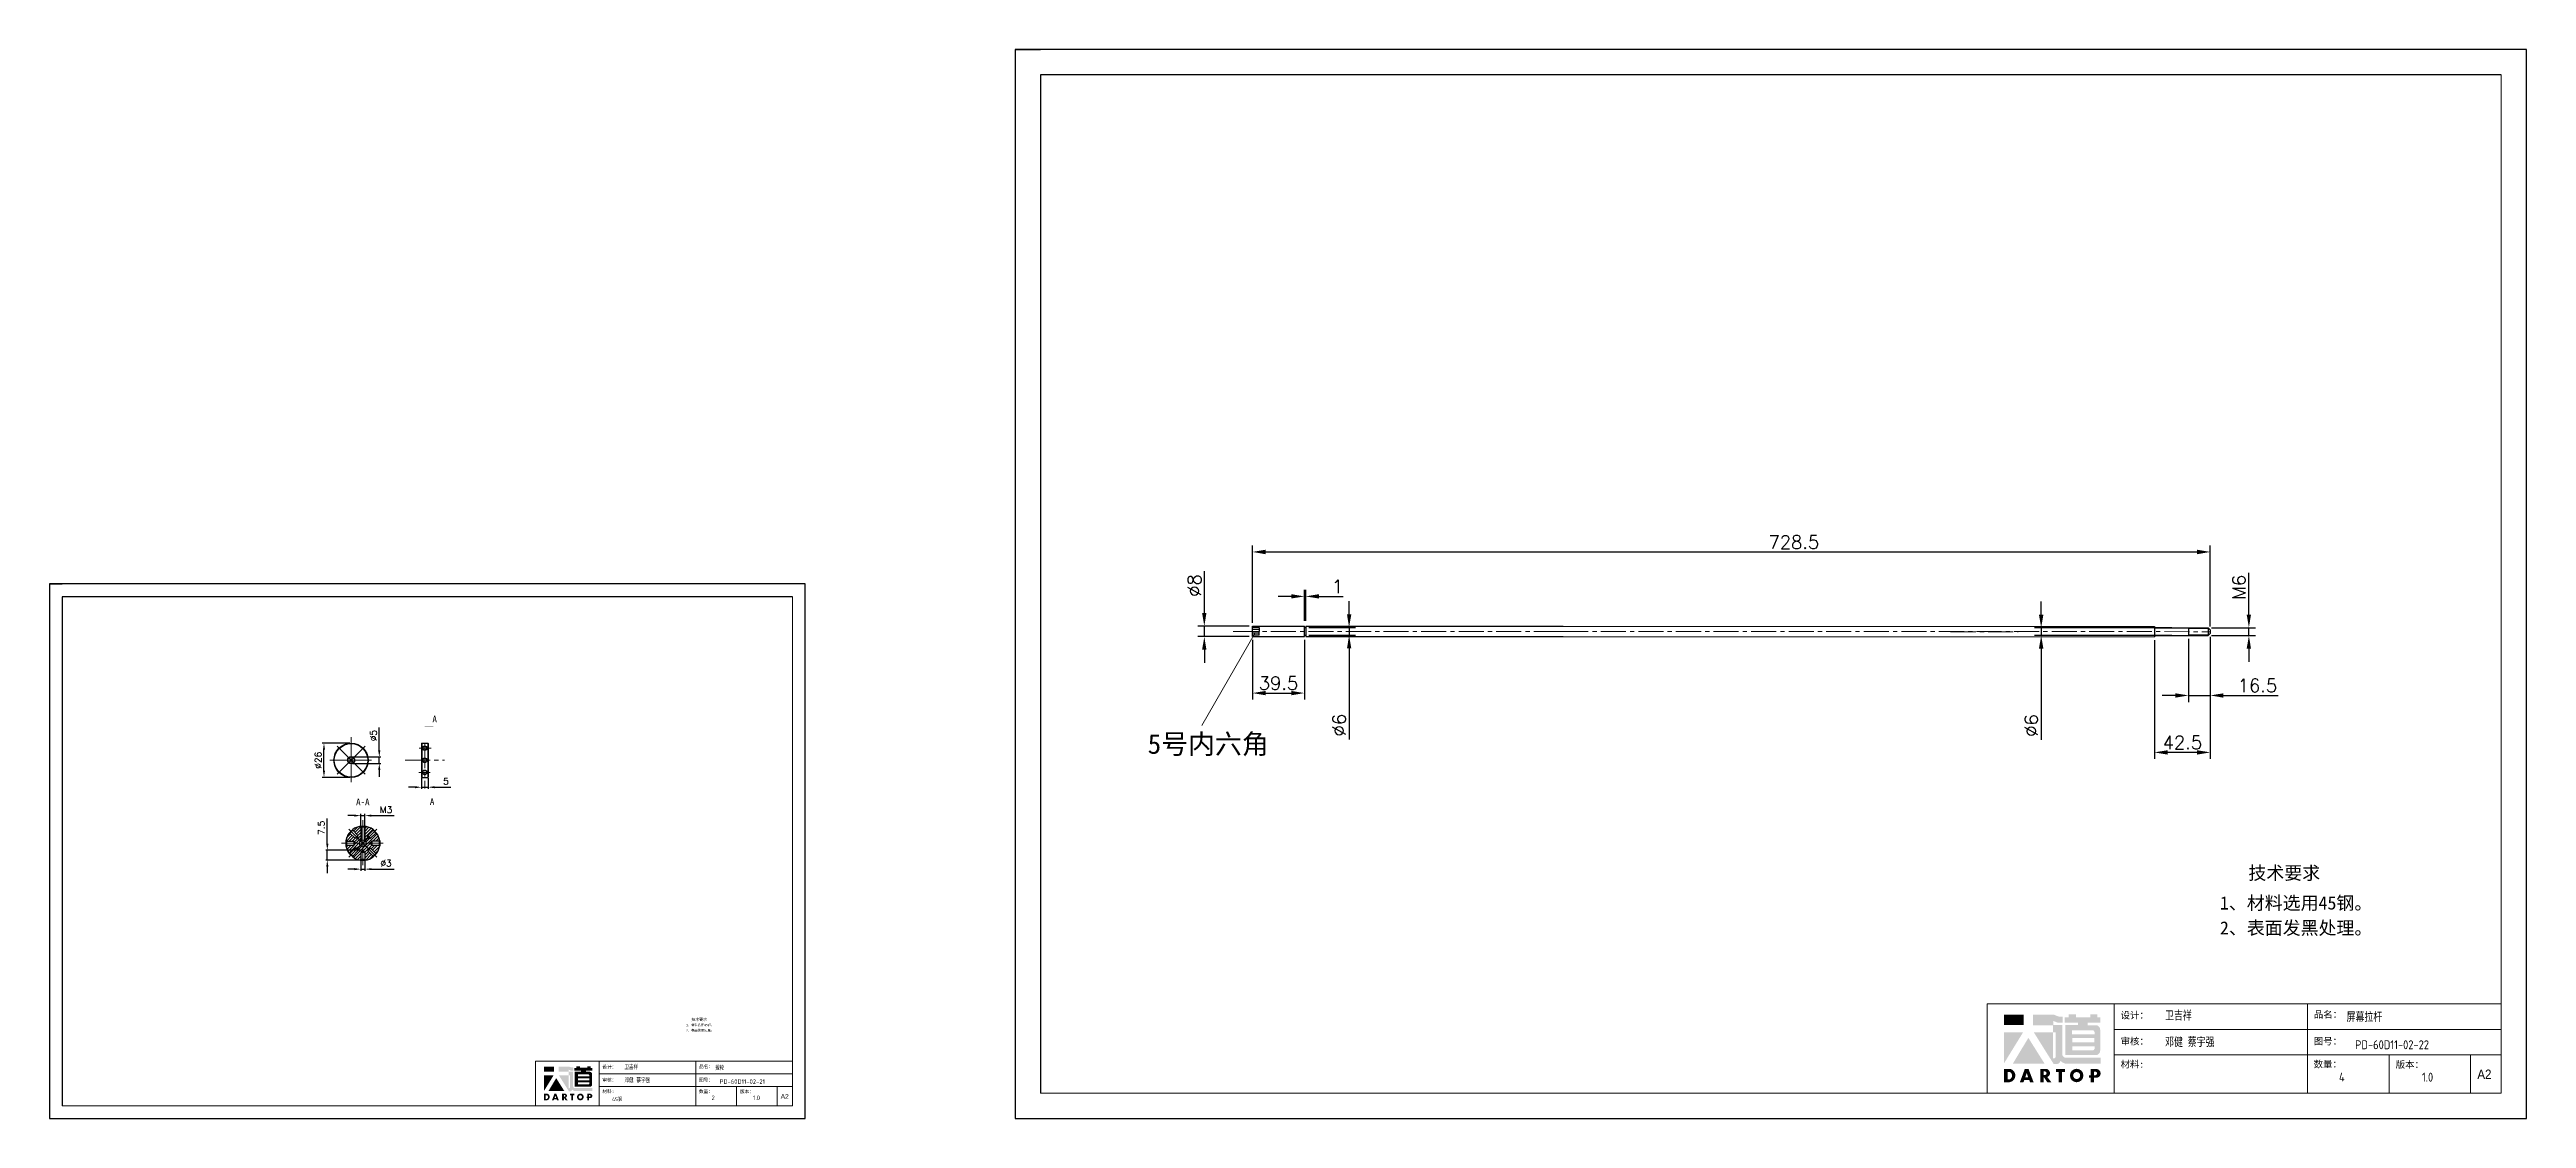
# Model space of a CAD drawing. Header units: millimetres. Extents: x -30327 to 34858, y 4015 to 75103.
# Drawn here: x 21978 to 23862, y 52753 to 53566 of the extents above; entities that cross this region are included whole.
import ezdxf

# ---------------------------------------------------------------- set-up
doc = ezdxf.new("R2010")
doc.units = ezdxf.units.MM
doc.linetypes.add('ACAD_ISO02W100', pattern=[15, 12, -3])
doc.linetypes.add('CENTER2', pattern=[28.575, 19.05, -3.175, 3.175, -3.175])
for name, color, linetype, lineweight in [('A-TITLEBLOCK', 7, 'Continuous', 18), ('cen', 1, 'CENTER2', 9), ('dim', 2, 'Continuous', 9)]:
    doc.layers.add(name, color=color, linetype=linetype, lineweight=lineweight)
for name, color, linetype in [('green', 3, 'ACAD_ISO02W100'), ('print', 30, 'Continuous'), ('red', 1, 'CENTER2'), ('yellow', 2, 'Continuous')]:
    doc.layers.add(name, color=color, linetype=linetype)
doc.styles.add('GB', font='GBENOR.SHX', dxfattribs={"bigfont": 'gbcbig.shx'})
doc.styles.add('HZ', font='')
doc.styles.add('SLDTEXTSTYLE0', font='simfang.ttf', dxfattribs={"bigfont": 'bigfont'})
doc.styles.add('SLDTEXTSTYLE1', font='Gothic.ttf', dxfattribs={"width": 0.913})
doc.styles.get("Standard").update_dxf_attribs({"font": 'txt', "bigfont": 'gbcbig.shx'})
doc.styles.get('HZ').set_extended_font_data('SimSun')
doc.dimstyles.new('1-4', dxfattribs={"dimscale": 4, "dimtxt": 2.5, "dimasz": 2.5, "dimexe": 1.25, "dimexo": 0.625, "dimtad": 1, "dimdsep": 46, "dimtxsty": 'Standard', "dimcen": 2.5, "dimadec": 0, "dimazin": 0, "dimtfac": 1, "dimtmove": 0, "dimatfit": 3, "dimfxl": 0, "dimarcsym": 0})
doc.dimstyles.new('small', dxfattribs={"dimtxt": 5, "dimasz": 5, "dimexe": 1.25, "dimexo": 1, "dimgap": 2, "dimtad": 1, "dimtxsty": 'Standard', "dimcen": 2.5, "dimadec": 0, "dimazin": 0, "dimtfac": 1, "dimtmove": 0, "dimatfit": 3, "dimfxl": 0, "dimarcsym": 0})

# ---------------------------------------------------------------- blocks, each defined once
blk = doc.blocks.new('*D108')
at = {"layer": 'Defpoints', "color": 0}
for p in [(23621.2, 53183.5), (22892.7, 53127.1), (23621.2, 53124.4)]:
    blk.add_point(p, dxfattribs=at)
at = {"layer": 'dim', "color": 0, "lineweight": -2}
for p, q in [((22892.7, 53129.6), (22892.7, 53188.5)), ((23621.2, 53126.9), (23621.2, 53188.5)), ((22902.7, 53183.5), (23611.2, 53183.5))]:
    blk.add_line(p, q, dxfattribs=at)
at = {"layer": 'dim', "color": 0}
for points in [[(22902.7, 53185.2), (22902.7, 53181.8), (22892.7, 53183.5)], [(23611.2, 53185.2), (23611.2, 53181.8), (23621.2, 53183.5)]]:
    blk.add_solid(points, dxfattribs=at)
at = {"layer": 'dim', "color": 0, "insert": (23304.5, 53191), "char_height": 10, "attachment_point": 5}
blk.add_mtext('728.5', dxfattribs=at)
blk = doc.blocks.new('*D109')
at = {"layer": 'Defpoints', "color": 0}
for p in [(22892.7, 53119.1), (22932.2, 53119.1), (22932.2, 53076.2)]:
    blk.add_point(p, dxfattribs=at)
at = {"layer": 'dim', "color": 0, "lineweight": -2}
for p, q in [((22892.7, 53116.6), (22892.7, 53071.2)), ((22932.2, 53116.6), (22932.2, 53071.2)), ((22902.7, 53076.2), (22922.2, 53076.2))]:
    blk.add_line(p, q, dxfattribs=at)
at = {"layer": 'dim', "color": 0}
for points in [[(22902.7, 53077.8), (22902.7, 53074.5), (22892.7, 53076.2)], [(22922.2, 53077.8), (22922.2, 53074.5), (22932.2, 53076.2)]]:
    blk.add_solid(points, dxfattribs=at)
at = {"layer": 'dim', "color": 0, "insert": (22912.5, 53083.7), "char_height": 10, "attachment_point": 5}
blk.add_mtext('39.5', dxfattribs=at)
blk = doc.blocks.new('*D110')
at = {"layer": 'Defpoints', "color": 0}
for p in [(22856.1, 53127.1), (22892.7, 53127.1), (22892.7, 53119.1)]:
    blk.add_point(p, dxfattribs=at)
at = {"layer": 'dim', "color": 0, "lineweight": -2}
for p, q in [((22856.1, 53137.1), (22856.1, 53168.8)), ((22890.2, 53127.1), (22851.1, 53127.1)), ((22890.2, 53119.1), (22851.1, 53119.1)), ((22856.1, 53119.1), (22856.1, 53127.1)), ((22856.1, 53109.1), (22856.1, 53099.1))]:
    blk.add_line(p, q, dxfattribs=at)
at = {"layer": 'dim', "color": 0}
for points in [[(22854.4, 53137.1), (22857.7, 53137.1), (22856.1, 53127.1)], [(22854.4, 53109.1), (22857.7, 53109.1), (22856.1, 53119.1)]]:
    blk.add_solid(points, dxfattribs=at)
at = {"layer": 'dim', "color": 0, "insert": (22848.6, 53158), "char_height": 10, "attachment_point": 5, "rotation": 90}
blk.add_mtext('%%C8', dxfattribs=at)
blk = doc.blocks.new('*D111')
at = {"layer": 'Defpoints', "color": 0}
for p in [(22933.2, 53149.7), (22932.2, 53128.6), (22933.2, 53128.6)]:
    blk.add_point(p, dxfattribs=at)
at = {"layer": 'dim', "color": 0, "lineweight": -2}
for p, q in [((22922.2, 53149.7), (22912.2, 53149.7)), ((22932.2, 53131.1), (22932.2, 53154.7)), ((22932.2, 53149.7), (22933.2, 53149.7)), ((22933.2, 53131.1), (22933.2, 53154.7)), ((22943.2, 53149.7), (22961.6, 53149.7))]:
    blk.add_line(p, q, dxfattribs=at)
at = {"layer": 'dim', "color": 0}
for points in [[(22922.2, 53151.4), (22922.2, 53148.1), (22932.2, 53149.7)], [(22943.2, 53151.4), (22943.2, 53148.1), (22933.2, 53149.7)]]:
    blk.add_solid(points, dxfattribs=at)
at = {"layer": 'dim', "color": 0, "insert": (22957.4, 53157.2), "char_height": 10, "attachment_point": 5}
blk.add_mtext('1', dxfattribs=at)
blk = doc.blocks.new('*D112')
at = {"layer": 'Defpoints', "color": 0}
for p in [(23604.7, 53119.9), (23621.2, 53120.4), (23604.7, 53074.4)]:
    blk.add_point(p, dxfattribs=at)
at = {"layer": 'dim', "color": 0, "lineweight": -2}
for p, q in [((23604.7, 53117.4), (23604.7, 53069.4)), ((23621.2, 53117.9), (23621.2, 53069.4)), ((23594.7, 53074.4), (23584.7, 53074.4)), ((23604.7, 53074.4), (23621.2, 53074.4)), ((23631.2, 53074.4), (23672.9, 53074.4))]:
    blk.add_line(p, q, dxfattribs=at)
at = {"layer": 'dim', "color": 0}
for points in [[(23594.7, 53076), (23594.7, 53072.7), (23604.7, 53074.4)], [(23631.2, 53076), (23631.2, 53072.7), (23621.2, 53074.4)]]:
    blk.add_solid(points, dxfattribs=at)
at = {"layer": 'dim', "color": 0, "insert": (23657.1, 53081.9), "char_height": 10, "attachment_point": 5}
blk.add_mtext('16.5', dxfattribs=at)
blk = doc.blocks.new('*D113')
at = {"layer": 'Defpoints', "color": 0}
for p in [(23578.7, 53118.9), (23621.2, 53121.4), (23578.7, 53031.1)]:
    blk.add_point(p, dxfattribs=at)
at = {"layer": 'dim', "color": 0, "lineweight": -2}
for p, q in [((23578.7, 53116.4), (23578.7, 53026.1)), ((23621.2, 53118.9), (23621.2, 53026.1)), ((23611.2, 53031.1), (23588.7, 53031.1))]:
    blk.add_line(p, q, dxfattribs=at)
at = {"layer": 'dim', "color": 0}
for points in [[(23588.7, 53032.7), (23588.7, 53029.4), (23578.7, 53031.1)], [(23611.2, 53032.7), (23611.2, 53029.4), (23621.2, 53031.1)]]:
    blk.add_solid(points, dxfattribs=at)
at = {"layer": 'dim', "color": 0, "insert": (23600, 53038.6), "char_height": 10, "attachment_point": 5}
blk.add_mtext('42.5', dxfattribs=at)
blk = doc.blocks.new('*D114')
at = {"layer": 'Defpoints', "color": 0}
for p in [(23619.7, 53125.9), (23619.7, 53119.9), (23650.6, 53125.9)]:
    blk.add_point(p, dxfattribs=at)
at = {"layer": 'dim', "color": 0, "lineweight": -2}
for p, q in [((23650.6, 53135.9), (23650.6, 53167.5)), ((23622.2, 53125.9), (23655.6, 53125.9)), ((23622.2, 53119.9), (23655.6, 53119.9)), ((23650.6, 53119.9), (23650.6, 53125.9)), ((23650.6, 53109.9), (23650.6, 53099.9))]:
    blk.add_line(p, q, dxfattribs=at)
at = {"layer": 'dim', "color": 0}
for points in [[(23648.9, 53135.9), (23652.2, 53135.9), (23650.6, 53125.9)], [(23648.9, 53109.9), (23652.2, 53109.9), (23650.6, 53119.9)]]:
    blk.add_solid(points, dxfattribs=at)
at = {"layer": 'dim', "color": 0, "insert": (23643.1, 53156.7), "char_height": 10, "attachment_point": 5, "rotation": 90}
blk.add_mtext('M6', dxfattribs=at)
blk = doc.blocks.new('*D115')
at = {"layer": 'Defpoints', "color": 0}
for p in [(23492.6, 53125.9), (23594.4, 53125.9), (23594.4, 53119.9)]:
    blk.add_point(p, dxfattribs=at)
at = {"layer": 'dim', "color": 0, "lineweight": -2}
for p, q in [((23492.6, 53135.9), (23492.6, 53145.9)), ((23591.9, 53125.9), (23487.6, 53125.9)), ((23591.9, 53119.9), (23487.6, 53119.9)), ((23492.6, 53125.9), (23492.6, 53119.9)), ((23492.6, 53109.9), (23492.6, 53040.7))]:
    blk.add_line(p, q, dxfattribs=at)
at = {"layer": 'dim', "color": 0}
for points in [[(23490.9, 53135.9), (23494.3, 53135.9), (23492.6, 53125.9)], [(23490.9, 53109.9), (23494.3, 53109.9), (23492.6, 53119.9)]]:
    blk.add_solid(points, dxfattribs=at)
at = {"layer": 'dim', "color": 0, "insert": (23485.1, 53051.5), "char_height": 10, "attachment_point": 5, "rotation": 90}
blk.add_mtext('%%c6', dxfattribs=at)
blk = doc.blocks.new('*D116')
at = {"layer": 'Defpoints', "color": 0}
for p in [(22933.2, 53126.1), (22933.2, 53120.1), (22966.2, 53126.1)]:
    blk.add_point(p, dxfattribs=at)
at = {"layer": 'dim', "color": 0, "lineweight": -2}
for p, q in [((22966.2, 53136.1), (22966.2, 53146.1)), ((22935.7, 53126.1), (22971.2, 53126.1)), ((22935.7, 53120.1), (22971.2, 53120.1)), ((22966.2, 53126.1), (22966.2, 53120.1)), ((22966.2, 53110.1), (22966.2, 53041))]:
    blk.add_line(p, q, dxfattribs=at)
at = {"layer": 'dim', "color": 0}
for points in [[(22964.6, 53136.1), (22967.9, 53136.1), (22966.2, 53126.1)], [(22964.6, 53110.1), (22967.9, 53110.1), (22966.2, 53120.1)]]:
    blk.add_solid(points, dxfattribs=at)
at = {"layer": 'dim', "color": 0, "insert": (22958.7, 53051.8), "char_height": 10, "attachment_point": 5, "rotation": 90}
blk.add_mtext('%%c6', dxfattribs=at)
blk = doc.blocks.new('*D1344')
at = {"layer": 'Defpoints', "color": 0}
for p in [(22217.6, 52983), (22214.6, 52972.5), (22217.6, 52973.2)]:
    blk.add_point(p, dxfattribs=at)
at = {"layer": 'yellow', "color": 0, "lineweight": -2}
for p, q in [((22209.6, 52983), (22204.6, 52983)), ((22214.6, 52973.5), (22214.6, 52984.3)), ((22214.6, 52983), (22217.6, 52983)), ((22217.6, 52974.2), (22217.6, 52984.3)), ((22222.6, 52983), (22239.9, 52983))]:
    blk.add_line(p, q, dxfattribs=at)
at = {"layer": 'yellow', "color": 0}
for points in [[(22209.6, 52983.8), (22209.6, 52982.2), (22214.6, 52983)], [(22222.6, 52983.8), (22222.6, 52982.2), (22217.6, 52983)]]:
    blk.add_solid(points, dxfattribs=at)
at = {"layer": 'yellow', "color": 0, "lineweight": 9, "insert": (22233.7, 52987.5), "char_height": 5, "attachment_point": 5}
blk.add_mtext('M3', dxfattribs=at)
blk = doc.blocks.new('*D1345')
at = {"layer": 'Defpoints', "color": 0}
for p in [(22189, 52956.7), (22216.1, 52956.7), (22216.1, 52949.2)]:
    blk.add_point(p, dxfattribs=at)
at = {"layer": 'yellow', "color": 0, "lineweight": -2}
for p, q in [((22189, 52961.7), (22189, 52980.7)), ((22215.1, 52956.7), (22187.8, 52956.7)), ((22215.1, 52949.2), (22187.8, 52949.2)), ((22189, 52949.2), (22189, 52956.7)), ((22189, 52944.2), (22189, 52939.2))]:
    blk.add_line(p, q, dxfattribs=at)
at = {"layer": 'yellow', "color": 0}
for points in [[(22188.2, 52961.7), (22189.9, 52961.7), (22189, 52956.7)], [(22188.2, 52944.2), (22189.9, 52944.2), (22189, 52949.2)]]:
    blk.add_solid(points, dxfattribs=at)
at = {"layer": 'yellow', "color": 0, "lineweight": 9, "insert": (22184.5, 52973.7), "char_height": 5, "attachment_point": 5, "rotation": 90}
blk.add_mtext('7.5', dxfattribs=at)
blk = doc.blocks.new('*D1346')
at = {"layer": 'Defpoints', "color": 0}
for p in [(22214.6, 52949.6), (22217.6, 52949.6), (22217.6, 52942.3)]:
    blk.add_point(p, dxfattribs=at)
at = {"layer": 'yellow', "color": 0, "lineweight": -2}
for p, q in [((22209.6, 52942.3), (22204.6, 52942.3)), ((22214.6, 52948.6), (22214.6, 52941)), ((22214.6, 52942.3), (22217.6, 52942.3)), ((22217.6, 52948.6), (22217.6, 52941)), ((22222.6, 52942.3), (22239.9, 52942.3))]:
    blk.add_line(p, q, dxfattribs=at)
at = {"layer": 'yellow', "color": 0}
for points in [[(22209.6, 52943.1), (22209.6, 52941.5), (22214.6, 52942.3)], [(22222.6, 52943.1), (22222.6, 52941.5), (22217.6, 52942.3)]]:
    blk.add_solid(points, dxfattribs=at)
at = {"layer": 'yellow', "color": 0, "lineweight": 9, "insert": (22233.7, 52946.8), "char_height": 5, "attachment_point": 5}
blk.add_mtext('%%c3', dxfattribs=at)
blk = doc.blocks.new('*D1347')
at = {"layer": 'Defpoints', "color": 0}
for p in [(22186.5, 53038.1), (22207.1, 53038.1), (22207.1, 53012.1)]:
    blk.add_point(p, dxfattribs=at)
at = {"layer": 'yellow', "color": 0, "lineweight": -2}
for p, q in [((22206.1, 53038.1), (22185.2, 53038.1)), ((22186.5, 53017.1), (22186.5, 53033.1)), ((22206.1, 53012.1), (22185.2, 53012.1))]:
    blk.add_line(p, q, dxfattribs=at)
at = {"layer": 'yellow', "color": 0}
for points in [[(22185.7, 53033.1), (22187.3, 53033.1), (22186.5, 53038.1)], [(22185.7, 53017.1), (22187.3, 53017.1), (22186.5, 53012.1)]]:
    blk.add_solid(points, dxfattribs=at)
at = {"layer": 'yellow', "color": 0, "lineweight": 9, "insert": (22182, 53025.1), "char_height": 5, "attachment_point": 5, "rotation": 90}
blk.add_mtext('%%C26', dxfattribs=at)
blk = doc.blocks.new('*D1348')
at = {"layer": 'Defpoints', "color": 0}
for p in [(22260.7, 53012.4), (22265.7, 53012.4), (22265.7, 53004.6)]:
    blk.add_point(p, dxfattribs=at)
at = {"layer": 'yellow', "color": 0, "lineweight": -2}
for p, q in [((22255.7, 53004.6), (22250.7, 53004.6)), ((22260.7, 53011.4), (22260.7, 53003.3)), ((22260.7, 53004.6), (22265.7, 53004.6)), ((22265.7, 53011.4), (22265.7, 53003.3)), ((22270.7, 53004.6), (22283, 53004.6))]:
    blk.add_line(p, q, dxfattribs=at)
at = {"layer": 'yellow', "color": 0}
for points in [[(22255.7, 53005.4), (22255.7, 53003.8), (22260.7, 53004.6)], [(22270.7, 53005.4), (22270.7, 53003.8), (22265.7, 53004.6)]]:
    blk.add_solid(points, dxfattribs=at)
at = {"layer": 'yellow', "color": 0, "lineweight": 9, "insert": (22279.3, 53009.1), "char_height": 5, "attachment_point": 5}
blk.add_mtext('5', dxfattribs=at)
blk = doc.blocks.new('*D1349')
at = {"color": 0, "lineweight": -2}
for p, q in [((22228.6, 53032.6), (22228.6, 53049.9)), ((22208.1, 53027.6), (22229.8, 53027.6)), ((22208.1, 53022.6), (22229.8, 53022.6)), ((22228.6, 53022.6), (22228.6, 53027.6)), ((22228.6, 53017.6), (22228.6, 53012.6))]:
    blk.add_line(p, q, dxfattribs=at)
at = {"color": 0}
for points in [[(22227.7, 53032.6), (22229.4, 53032.6), (22228.6, 53027.6)], [(22227.7, 53017.6), (22229.4, 53017.6), (22228.6, 53022.6)]]:
    blk.add_solid(points, dxfattribs=at)
at = {"layer": 'Defpoints', "color": 0}
for p in [(22207.1, 53027.6), (22207.1, 53022.6), (22228.6, 53022.6)]:
    blk.add_point(p, dxfattribs=at)
at = {"color": 0, "insert": (22224.1, 53043.8), "char_height": 5, "attachment_point": 5, "rotation": 90}
blk.add_mtext('%%C5', dxfattribs=at)
blk = doc.blocks.new('Dartop Logo')
at = {"true_color": 0xc40018}
h = blk.add_hatch(color=12, dxfattribs=at)
h.set_gradient(color1=(196, 0, 24), color2=(196, 0, 24), tint=1)
h.paths.add_polyline_path([(30.4, -3.9), (33.1, -5), (36, -5), (36, -1.2), (33.6, -1.2), (30.5, 0), (17.9, 0), (17.9, -6.5), (30.1, -6.5), (30.1, -6.6), (30.1, -10.8), (18.3, -10.8), (30.5, -30.3), (32.9, -30.3, 0.279375), (34.6, -28.6), (34.6, -28.5), (34.8, -28.5, 0.143145), (38.2, -30.2), (59.3, -30.2), (59.3, -26.5), (38.1, -26.5, -0.414214), (35.8, -24.2), (35.8, -6.3), (30.4, -6.3)])
h.paths.add_polyline_path([(30.2, -10.8), (31.8, -10.8), (31.8, -26, -0.088936), (30.9, -26.9), (30.2, -26.9)], flags=16)
h = blk.add_hatch(color=12, dxfattribs=at)
h.set_gradient(color1=(196, 0, 24), color2=(196, 0, 24), tint=1)
h.paths.add_polyline_path([(59.2, -1.7), (57.4, -1.7), (57.4, 0.1), (53.1, 0.1), (53.1, -1.6), (44.3, -1.6), (44.3, 0.2), (39.7, 0.2), (39.7, -1.7), (37.2, -1.7), (37.2, -5), (45.5, -5), (45.5, -6.4), (37.7, -6.4), (37.7, -24.9), (56.3, -24.9, 0.414214), (59.1, -22), (59.1, -9.4, 0.414214), (56.3, -6.5), (51.4, -6.5), (51.4, -5), (59.2, -5)])
h.paths.add_polyline_path([(54.2, -9.6, -0.414214), (55.7, -11), (55.7, -12.1), (41.8, -12.1), (41.8, -9.6)], flags=16)
h.paths.add_polyline_path([(55.6, -14.3), (55.6, -17), (41.9, -17), (41.9, -14.3)], flags=16)
h.paths.add_polyline_path([(55.7, -19.4), (55.7, -20.6, -0.414214), (54.3, -22), (41.9, -22), (41.9, -19.4)], flags=16)
h = blk.add_hatch(color=12, dxfattribs=at)
h.set_gradient(color1=(196, 0, 24), color2=(196, 0, 24), tint=1)
h.paths.add_polyline_path([(12.2, 0), (0, 0), (0, -6.4), (12.2, -6.4)])
h = blk.add_hatch(color=12, dxfattribs=at)
h.set_gradient(color1=(196, 0, 24), color2=(196, 0, 24), tint=1)
h.paths.add_polyline_path([(11.8, -10.8), (0, -10.8), (0, -30)])
h = blk.add_hatch(color=12, dxfattribs=at)
h.set_gradient(color1=(196, 0, 24), color2=(196, 0, 24), tint=1)
h.paths.add_polyline_path([(15, -14.3), (5.4, -30.2), (25, -30.2)])
at = {"true_color": 0x646464}
h = blk.add_hatch(color=251, dxfattribs=at)
h.set_gradient(color1=(100, 100, 100), color2=(100, 100, 100), tint=1)
h.paths.add_polyline_path([(4.1, -33.4), (0.1, -33.4), (0.1, -41.5), (3.5, -41.5, 0.793016)])
h.paths.add_polyline_path([(3.6, -39.7), (2.2, -39.7), (2.2, -35.2), (3.4, -35.2, -0.671361)], flags=16)
h = blk.add_hatch(color=251, dxfattribs=at)
h.set_gradient(color1=(100, 100, 100), color2=(100, 100, 100), tint=1)
h.paths.add_polyline_path([(15.1, -33.4), (12.8, -33.4), (9.8, -41.5), (12, -41.5), (12.5, -40.1), (15.5, -40.1), (16, -41.5), (18.2, -41.5)])
h.paths.add_polyline_path([(14.9, -38.5), (13.1, -38.5), (14, -35.9)], flags=16)
h = blk.add_hatch(color=251, dxfattribs=at)
h.set_gradient(color1=(100, 100, 100), color2=(100, 100, 100), tint=1)
h.paths.add_polyline_path([(26.3, -33.4), (22.3, -33.4), (22.3, -41.5), (24.4, -41.5), (24.4, -38.3), (26.6, -41.5), (29.1, -41.5), (26.6, -38.3, 0.744055)])
h.paths.add_polyline_path([(24.4, -37.1), (24.4, -34.9), (25.3, -34.9, -0.796809), (25.3, -37.1)], flags=16)
h = blk.add_hatch(color=251, dxfattribs=at)
h.set_gradient(color1=(100, 100, 100), color2=(100, 100, 100), tint=1)
h.paths.add_polyline_path([(37.4, -33.4), (31.9, -33.4), (31.9, -35.2), (33.6, -35.2), (33.6, -41.5), (35.7, -41.5), (35.7, -35.2), (37.4, -35.2)])
h = blk.add_hatch(color=251, dxfattribs=at)
h.set_gradient(color1=(100, 100, 100), color2=(100, 100, 100), tint=1)
h.paths.add_polyline_path([(40.5, -37.4, 1), (48.8, -37.4, 1)])
h.paths.add_polyline_path([(46.8, -37.4, -1), (42.5, -37.4, -1)], flags=16)
h = blk.add_hatch(color=251, dxfattribs=at)
h.set_gradient(color1=(100, 100, 100), color2=(100, 100, 100), tint=1)
h.paths.add_polyline_path([(56.9, -33.4), (56.7, -33.4), (53.2, -33.4), (53.2, -37.2), (52.3, -37.2), (52.3, -38.7), (53.2, -38.7), (53.2, -41.5), (55.2, -41.5), (55.2, -38.7), (57.5, -38.7, 0.812304)])
h.paths.add_polyline_path([(55.2, -37.2), (55.2, -35), (56.4, -35, -0.778213), (56.3, -37.2)], flags=16)
blk = doc.blocks.new('DT-A2-TITLE')
for p, q in [((594, 420), (0, 420)), ((0, 420), (0, 420)), ((0, 420), (0, 0)), ((0, 420), (10, 420)), ((594, 0), (594, 420)), ((10, 410), (10, 10)), ((584, 410), (10, 410))]:
    blk.add_line(p, q)
at = {"layer": 'A-TITLEBLOCK', "color": 7}
for p, q in [((584, 410), (584, 10)), ((594, 0), (594, 297)), ((382, 10), (382, 45)), ((584, 45), (382, 45)), ((432, 45), (432, 10)), ((508, 45), (508, 10)), ((584, 35), (432, 35)), ((432, 25), (584.08, 25)), ((540, 10), (540, 25)), ((572, 10), (572, 25)), ((10, 10), (584, 10)), ((0, 0), (594, 0))]:
    blk.add_line(p, q, dxfattribs=at)
at = {"layer": 'A-TITLEBLOCK', "xscale": 0.6400000000000001, "yscale": 0.6400000000000001, "zscale": 0.6400000000000001}
blk.add_blockref('Dartop Logo', (388.65, 40.81), dxfattribs=at)
at = {"style": 'GB'}
for tag, p, height in [('#设计', (451.96, 38.52), 3.5), ('#品名', (523.32, 37.95), 3.5), ('#审核', (451.99, 28.1), 3.5), ('#图号', (526.67, 27.2), 3.5), ('#材料说明', (442.15, 13.59), 3), ('#数量', (520.33, 14.51), 3.5), ('#版本', (552.92, 14.47), 3.5)]:
    blk.add_attdef(tag, p, '', height=height, dxfattribs=at)
at = {"layer": 'A-TITLEBLOCK', "color": 7, "attachment_point": 1}
for s, insert, char_height, style in [('设计：', (434.47, 41.87), 2.646, 'SLDTEXTSTYLE0'), ('品名：', (510.43, 42.19), 2.646, 'SLDTEXTSTYLE0'), ('审核：', (434.47, 31.64), 2.646, 'SLDTEXTSTYLE0'), ('图号：', (510.4, 31.66), 2.646, 'SLDTEXTSTYLE0'), ('材料:', (434.47, 22.62), 2.646, 'SLDTEXTSTYLE0'), ('数量：', (510.35, 22.64), 2.646, 'SLDTEXTSTYLE0'), ('版本：', (542.59, 22.48), 2.646, 'SLDTEXTSTYLE0'), ('A2', (574.7, 19.21), 3.704, 'SLDTEXTSTYLE1')]:
    blk.add_mtext(s, dxfattribs=dict(at, insert=insert, char_height=char_height, style=style))

msp = doc.modelspace()

# ---------------------------------------------------------------- hatches: boundary and pattern name
at = {"layer": 'yellow', "lineweight": 9}
h = msp.add_hatch(dxfattribs=at)
h.set_pattern_fill('ANSI31', color=256, scale=0.5, style=0)
h.set_pattern_definition([(45, (18966.3143, 54396.1873), (-1.122532, 1.122532), [])])
h.paths.add_polyline_path([(22216.071, 52959.5045, -0.198912367), (22214.3033, 52960.2368), (22212.2969, 52958.2304), (22212.2969, 52956.1091), (22208.3567, 52952.1689), (22208.3567, 52951.5408, 0.121891982), (22214.1269, 52949.1507), (22214.571, 52949.5948), (22214.571, 52955.1671), (22216.071, 52956.6671)])
h.paths.add_polyline_path([(22219.8452, 52958.2304), (22217.8388, 52960.2368, -0.198912367), (22216.071, 52959.5045), (22216.071, 52956.6671), (22217.571, 52955.1671), (22217.571, 52949.5948), (22218.0152, 52949.1507, 0.121891982), (22223.7854, 52951.5408), (22223.7854, 52952.1689), (22219.8452, 52956.1091)])
h.paths.add_polyline_path([(22228.9249, 52960.0604), (22228.4807, 52960.5045), (22222.9084, 52960.5045), (22221.4084, 52962.0045), (22218.571, 52962.0045, -0.198912367), (22217.8388, 52960.2368), (22219.8452, 52958.2304), (22221.9665, 52958.2304), (22225.9067, 52954.2902), (22226.5348, 52954.2902, 0.121891982)])
h.paths.add_polyline_path([(22226.5348, 52969.7188), (22225.9067, 52969.7188), (22221.9665, 52965.7786), (22219.8452, 52965.7786), (22217.8388, 52963.7723, -0.198912367), (22218.571, 52962.0045), (22221.4084, 52962.0045), (22222.9084, 52963.5045), (22228.4807, 52963.5045), (22228.9249, 52963.9487, 0.121891982)])
h.paths.add_polyline_path([(22219.8452, 52967.8999), (22223.7854, 52971.8401), (22223.7854, 52972.4682, 0.126268611), (22217.7933, 52974.8899), (22217.571, 52974.6677), (22217.571, 52964.0045, -0.035489152), (22217.8388, 52963.7723), (22219.8452, 52965.7786)])
h.paths.add_polyline_path([(22214.571, 52974.6677), (22214.3488, 52974.8899, 0.126268611), (22208.3567, 52972.4682), (22208.3567, 52971.8401), (22212.2969, 52967.8999), (22212.2969, 52965.7786), (22214.3033, 52963.7723, -0.035489152), (22214.571, 52964.0045)])
h.paths.add_polyline_path([(22206.2354, 52969.7188), (22205.6073, 52969.7188, 0.121891982), (22203.2172, 52963.9487), (22203.6614, 52963.5045), (22209.2337, 52963.5045), (22210.7337, 52962.0045), (22213.571, 52962.0045, -0.198912367), (22214.3033, 52963.7723), (22212.2969, 52965.7786), (22210.1756, 52965.7786)])
h.paths.add_polyline_path([(22214.3033, 52960.2368, -0.198912367), (22213.571, 52962.0045), (22210.7337, 52962.0045), (22209.2337, 52960.5045), (22203.6614, 52960.5045), (22203.2172, 52960.0604, 0.121891982), (22205.6073, 52954.2902), (22206.2354, 52954.2902), (22210.1756, 52958.2304), (22212.2969, 52958.2304)])

# ---------------------------------------------------------------- linework, layer by layer
for p, q in [((22892.7386, 53127.14), (22932.2386, 53127.14)), ((22892.7386, 53119.14), (22932.2386, 53119.14)), ((22932.2386, 53119.14), (22932.2386, 53127.14)), ((22932.2386, 53126.14), (22933.2386, 53126.14)), ((22932.2386, 53120.14), (22933.2386, 53120.14)), ((22933.2386, 53127.14), (23117.1903, 53127.14)), ((22933.2386, 53127.14), (22933.2386, 53119.14)), ((22933.2386, 53119.14), (23117.1903, 53119.14)), ((23117.1903, 53127.14), (23129.1102, 53127.14)), ((23117.1903, 53119.14), (23129.1102, 53119.14)), ((23129.1102, 53127.14), (23578.7368, 53126.8735)), ((23129.1102, 53119.14), (23578.7368, 53118.8735)), ((23578.7368, 53126.8735), (23578.7368, 53118.8735)), ((23578.7368, 53125.8735), (23619.7368, 53125.8735)), ((23578.7368, 53119.8735), (23619.7368, 53119.8735)), ((23604.7368, 53125.8735), (23604.7368, 53119.8735)), ((23619.7368, 53125.8735), (23619.7368, 53119.8735)), ((23621.2368, 53124.3735), (23619.7368, 53125.8735)), ((23619.7368, 53119.8735), (23621.2368, 53121.3735)), ((23621.2368, 53124.3735), (23621.2368, 53121.3735)), ((22260.6539, 53037.8512), (22260.9039, 53038.1012)), ((22260.6539, 53037.8512), (22260.6539, 53012.3512)), ((22260.9039, 53038.1012), (22260.9039, 53012.1012)), ((22260.9039, 53038.1012), (22265.4039, 53038.1012)), ((22265.4039, 53038.1012), (22265.4039, 53012.1012)), ((22265.4039, 53038.1012), (22265.6539, 53037.8512)), ((22265.6539, 53037.8512), (22265.6539, 53012.3512)), ((22260.6539, 53012.3512), (22260.9039, 53012.1012)), ((22260.9039, 53012.1012), (22265.4039, 53012.1012)), ((22265.6539, 53012.3512), (22265.4039, 53012.1012)), ((22203.2172, 52963.9487), (22203.2172, 52960.0604)), ((22203.6614, 52963.5045), (22203.2172, 52963.9487)), ((22203.6614, 52960.5045), (22203.2172, 52960.0604)), ((22203.6614, 52963.5045), (22203.6614, 52960.5045)), ((22203.6614, 52963.5045), (22209.2337, 52963.5045)), ((22203.6614, 52960.5045), (22209.2337, 52960.5045)), ((22208.3567, 52972.4682), (22205.6073, 52969.7188)), ((22206.2354, 52969.7188), (22205.6073, 52969.7188)), ((22206.2354, 52969.7188), (22208.3567, 52971.8401)), ((22206.2354, 52969.7188), (22210.1756, 52965.7786)), ((22206.2354, 52954.2902), (22210.1756, 52958.2304)), ((22208.3567, 52971.8401), (22208.3567, 52972.4682)), ((22212.2969, 52967.8999), (22208.3567, 52971.8401)), ((22209.2337, 52963.5045), (22209.2337, 52960.5045)), ((22210.7337, 52962.0045), (22209.2337, 52963.5045)), ((22210.7337, 52962.0045), (22209.2337, 52960.5045)), ((22210.1756, 52965.7786), (22212.2969, 52967.8999)), ((22212.2969, 52965.7786), (22210.1756, 52965.7786)), ((22212.2969, 52958.2304), (22210.1756, 52958.2304)), ((22210.1756, 52958.2304), (22212.2969, 52956.1091)), ((22212.2969, 52965.7786), (22212.2969, 52967.8999)), ((22212.2969, 52958.2304), (22212.2969, 52956.1091)), ((22214.3488, 52974.8899), (22217.7933, 52974.8899)), ((22214.3488, 52974.8899), (22214.821, 52974.4177)), ((22214.571, 52974.6677), (22214.571, 52964.0045)), ((22214.821, 52974.4177), (22214.821, 52964.1696)), ((22214.821, 52974.4177), (22217.321, 52974.4177)), ((22217.321, 52974.4177), (22217.7933, 52974.8899)), ((22217.321, 52974.4177), (22217.321, 52964.1696)), ((22217.571, 52974.6677), (22217.571, 52964.0045)), ((22219.8452, 52967.8999), (22223.7854, 52971.8401)), ((22219.8452, 52967.8999), (22221.9665, 52965.7786)), ((22219.8452, 52965.7786), (22219.8452, 52967.8999)), ((22219.8452, 52965.7786), (22221.9665, 52965.7786)), ((22219.8452, 52958.2304), (22221.9665, 52958.2304)), ((22219.8452, 52956.1091), (22221.9665, 52958.2304)), ((22219.8452, 52958.2304), (22219.8452, 52956.1091)), ((22221.4084, 52962.0045), (22222.9084, 52963.5045)), ((22221.4084, 52962.0045), (22222.9084, 52960.5045)), ((22221.9665, 52965.7786), (22225.9067, 52969.7188)), ((22225.9067, 52954.2902), (22221.9665, 52958.2304)), ((22222.9084, 52963.5045), (22222.9084, 52960.5045)), ((22228.4807, 52963.5045), (22222.9084, 52963.5045)), ((22222.9084, 52960.5045), (22228.4807, 52960.5045)), ((22223.7854, 52972.4682), (22226.5348, 52969.7188)), ((22223.7854, 52971.8401), (22223.7854, 52972.4682)), ((22223.7854, 52971.8401), (22225.9067, 52969.7188)), ((22225.9067, 52969.7188), (22226.5348, 52969.7188)), ((22228.4807, 52963.5045), (22228.9249, 52963.9487)), ((22228.4807, 52963.5045), (22228.4807, 52960.5045)), ((22228.4807, 52960.5045), (22228.9249, 52960.0604)), ((22228.9249, 52963.9487), (22228.9249, 52960.0604)), ((22205.6073, 52954.2902), (22208.3567, 52951.5408)), ((22206.2354, 52954.2902), (22205.6073, 52954.2902)), ((22206.2354, 52954.2902), (22208.3567, 52952.1689)), ((22212.2969, 52956.1091), (22208.3567, 52952.1689)), ((22208.3567, 52952.1689), (22208.3567, 52951.5408)), ((22214.571, 52949.5948), (22214.1269, 52949.1507)), ((22214.1269, 52949.1507), (22218.0152, 52949.1507)), ((22216.071, 52956.6671), (22214.571, 52955.1671)), ((22214.571, 52955.1671), (22214.571, 52949.5948)), ((22214.571, 52955.1671), (22217.571, 52955.1671)), ((22217.571, 52949.5948), (22214.571, 52949.5948)), ((22216.071, 52956.6671), (22217.571, 52955.1671)), ((22217.571, 52955.1671), (22217.571, 52949.5948)), ((22217.571, 52949.5948), (22218.0152, 52949.1507)), ((22219.8452, 52956.1091), (22223.7854, 52952.1689)), ((22223.7854, 52952.1689), (22225.9067, 52954.2902)), ((22226.5348, 52954.2902), (22223.7854, 52951.5408)), ((22223.7854, 52952.1689), (22223.7854, 52951.5408)), ((22225.9067, 52954.2902), (22226.5348, 52954.2902))]:
    msp.add_line(p, q)
msp.add_lwpolyline([(22892.7386, 53119.14), (22892.7386, 53127.14)])
for centre, radius in [((22207.1124, 53025.1012), 13), ((22207.1124, 53025.1012), 12.75), ((22263.1539, 53034.2936), 1.75), ((22263.1539, 53034.2936), 1.5), ((22207.1124, 53025.1012), 2.75), ((22207.1124, 53025.1012), 2.5), ((22263.1539, 53025.1012), 1.75), ((22263.1539, 53015.9088), 1.75), ((22263.1539, 53025.1012), 1.5), ((22263.1539, 53015.9088), 1.5), ((22216.071, 52962.0045), 2.5)]:
    msp.add_circle(centre, radius)
for start, end in [(143.6007738, 171.3992262), (188.6007738, 216.3992262), (97.6129345, 126.3992262), (53.6007738, 82.3870655), (8.6007738, 36.3992262), (323.6007738, 351.3992262), (233.6007738, 261.3992262), (278.6007738, 306.3992262)]:
    msp.add_arc((22216.071, 52962.0045), 13, start, end)
at = {"layer": 'cen'}
for p, q in [((22878.122, 53123.14), (23117.1903, 53123.14)), ((23117.1903, 53123.14), (23129.1102, 53123.14)), ((23129.1102, 53123.14), (23621.2368, 53122.8735)), ((23423.7368, 53122.8735), (23475.0378, 53122.8735))]:
    msp.add_line(p, q, dxfattribs=at)
at = {"layer": 'cen', "lineweight": 9}
for p, q in [((22207.1124, 53025.1012), (22196.5058, 53035.7078)), ((22207.1124, 53025.1012), (22217.719, 53035.7078)), ((22263.1539, 53038.1012), (22263.1539, 53003.5183)), ((22207.1124, 53025.1012), (22196.5058, 53014.4946)), ((22207.1124, 53025.1012), (22217.719, 53014.4946)), ((22216.071, 52962.0045), (22205.4644, 52972.6111)), ((22216.071, 52962.0045), (22205.4644, 52951.3979)), ((22216.071, 52962.0045), (22226.6777, 52972.6111)), ((22216.071, 52962.0045), (22226.6777, 52951.3979))]:
    msp.add_line(p, q, dxfattribs=at)
at = {"layer": 'dim'}
for p, q in [((22894.8216, 53122.1144), (22854.1396, 53051.4596)), ((23604.7368, 53125.3735), (23620.2368, 53125.3735)), ((23604.7368, 53120.3735), (23620.2368, 53120.3735))]:
    msp.add_line(p, q, dxfattribs=at)
at = {"layer": 'green'}
for p, q in [((22897.7386, 53126.14), (22892.7386, 53126.14)), ((22897.7386, 53124.64), (22892.7386, 53124.64)), ((22897.7386, 53121.64), (22892.7386, 53121.64)), ((22897.7386, 53120.14), (22892.7386, 53120.14)), ((22897.7386, 53126.14), (22897.7386, 53123.14)), ((22897.7386, 53120.14), (22897.7386, 53123.14))]:
    msp.add_line(p, q, dxfattribs=at)
at = {"layer": 'print'}
for points in [[(22712.1065, 52752.7093), (23861.7103, 52752.7093), (23861.7103, 53565.5605), (22712.1065, 53565.5605)], [(21977.7596, 52752.7093), (22552.5615, 52752.7093), (22552.5615, 53159.1349), (21977.7596, 53159.1349)]]:
    msp.add_lwpolyline(points, close=True, dxfattribs=at)
at = {"layer": 'red', "lineweight": 9}
for p, q in [((22207.1124, 53025.1012), (22207.1124, 53042.7335)), ((22263.1539, 53034.2936), (22258.9261, 53034.2936)), ((22263.1539, 53034.2936), (22268.0233, 53034.2936)), ((22207.1124, 53025.1012), (22190.9861, 53025.1012)), ((22207.1124, 53025.1012), (22207.1124, 53008.4914)), ((22207.1124, 53025.1012), (22222.6232, 53025.1012)), ((22248.1539, 53025.1012), (22278.1539, 53025.1012)), ((22263.1539, 53015.9088), (22258.7607, 53015.9088)), ((22263.1539, 53015.9088), (22267.3617, 53015.9088)), ((22216.071, 52962.0045), (22216.071, 52979.6368)), ((22216.071, 52962.0045), (22199.9448, 52962.0045)), ((22216.071, 52962.0045), (22216.071, 52945.3946)), ((22216.071, 52962.0045), (22231.5819, 52962.0045))]:
    msp.add_line(p, q, dxfattribs=at)
at = {"layer": 'yellow'}
for points in [[(22263.1539, 53051.0083, 0.1, 0.1, 0), (22268.3096, 53051.0083, 0.5, 0, 0), (22269.8096, 53051.0083, 0, 0, 0)], [(22263.1539, 52996.8987, 0.1, 0.1, 0), (22268.3096, 52996.8987, 0.5, 0, 0), (22269.8096, 52996.8987, 0, 0, 0)]]:
    msp.add_lwpolyline(points, format="xyseb", dxfattribs=at)
at = {"layer": 'yellow', "const_width": 0.1}
for points in [[(22263.1539, 53046.6842), (22263.1539, 53051.0083)], [(22263.1539, 53001.2228), (22263.1539, 52996.8987)]]:
    msp.add_lwpolyline(points, dxfattribs=at)

# ---------------------------------------------------------------- block references
ref = msp.add_blockref('DT-A2-TITLE', (22712.1065, 52752.7093), dxfattribs=dict(xscale=1.93536, yscale=1.93536, zscale=1.93536))
ref.add_attrib('#设计', '卫吉祥', (23586.8135, 52827.2518), dxfattribs={"height": 6.77376, "style": 'GB'})
ref.add_attrib('#审核', '邓健 蔡宇强', (23586.8687, 52807.0997), dxfattribs={"height": 6.77376, "style": 'GB'})
ref.add_attrib('#品名', '屏幕拉杆', (23724.9234, 52826.1561), dxfattribs={"height": 6.77376, "style": 'GB'})
ref.add_attrib('#图号', 'PD-60D11-02-22', (23731.4053, 52805.3605), dxfattribs={"height": 6.77376, "style": 'GB'})
ref.add_attrib('#数量', '4', (23719.1321, 52780.7999), dxfattribs={"height": 6.7738, "style": 'GB'})
ref.add_attrib('#版本', '1.0', (23782.2151, 52780.7121), dxfattribs={"height": 6.77376, "style": 'GB'})
at = {"xscale": 0.9676800000000001, "yscale": 0.9676800000000001, "zscale": 0.9676800000000001}
msp.add_blockref('DT-A2-TITLE', (21977.7596, 52752.7093), dxfattribs=at).add_auto_attribs({'#设计': '卫吉祥', '#审核': '邓健 蔡宇强', '#材料说明': '45钢', '#品名': '拨轮', '#图号': 'PD-60D11-02-21', '#数量': '2', '#版本': '1.0'})

# ---------------------------------------------------------------- texts
at = {"layer": 'dim', "style": 'HZ'}
for s, height, p in [('5号内六角', 15, (22813.0444, 53029.9971)), ('技术要求', 10, (23650.2268, 52934.387)), ('1、材料选用45钢。', 10, (23628.5578, 52911.592)), ('2、表面发黑处理。', 10, (23628.5578, 52892.6028))]:
    msp.add_text(s, height=height, dxfattribs=at).set_placement(p)
at = {"layer": 'yellow', "style": 'HZ'}
for s, height, p in [('A', 5, (22268.979, 53053.9065)), ('A', 5, (22267.0443, 52991.1091)), ('技术要求', 2.1, (22466.0134, 52826.9068)), ('2、表面发黑处理。', 1.764, (22461.9569, 52818.8776)), ('1、材料选用45钢。', 1.764, (22461.9569, 52822.8653))]:
    msp.add_text(s, height=height, dxfattribs=at).set_placement(p)
at = {"layer": 'yellow', "lineweight": 9, "style": 'HZ'}
msp.add_text('A-A', height=5, dxfattribs=at).set_placement((22210.9338, 52990.9279))

# ---------------------------------------------------------------- dimensions: what is measured, and where the dimension line sits
dim = msp.add_linear_dim(base=(22228.5824, 53022.6012), p1=(22207.1124, 53027.6012), p2=(22207.1124, 53022.6012), angle=90, text='%%C<>', dimstyle='small')
dim.commit()
dim.dimension.update_dxf_attribs({"geometry": '*D1349', "text_midpoint": (22228.5824, 53043.7679), "dimtype": 160})
at = {"layer": 'dim'}
for base, p1, p2, picture, middle in [((23621.2368, 53183.5101), (22892.7386, 53127.14), (23621.2368, 53124.3735), '*D108', (23304.4868, 53183.5101)), ((22933.2386, 53149.7242), (22932.2386, 53128.64), (22933.2386, 53128.64), '*D111', (22957.4052, 53149.7242)), ((22932.2386, 53076.1802), (22892.7386, 53119.14), (22932.2386, 53119.14), '*D109', (22912.4886, 53076.1802)), ((23604.7368, 53074.3547), (23621.2368, 53120.3735), (23604.7368, 53119.8735), '*D112', (23657.0701, 53074.3547))]:
    dim = msp.add_linear_dim(base=base, p1=p1, p2=p2, dimstyle='1-4', dxfattribs=at)
    dim.commit()
    dim.dimension.update_dxf_attribs({"geometry": picture, "text_midpoint": middle, "dimtype": 160})
for base, p1, p2, text, picture, middle in [((22856.0652, 53127.14), (22892.7386, 53119.14), (22892.7386, 53127.14), '%%C8', '*D110', (22848.5652, 53157.9733)), ((23650.5723, 53125.8735), (23619.7368, 53119.8735), (23619.7368, 53125.8735), 'M6', '*D114', (23643.0723, 53156.7068))]:
    dim = msp.add_linear_dim(base=base, p1=p1, p2=p2, angle=90, text=text, dimstyle='1-4', dxfattribs=at)
    dim.commit()
    dim.dimension.update_dxf_attribs({"geometry": picture, "text_midpoint": middle})
for base, p1, p2, picture, middle in [((22966.24, 53126.14), (22933.2386, 53120.14), (22933.2386, 53126.14), '*D116', (22966.24, 53051.8067)), ((23492.5872, 53125.8735), (23594.4242, 53119.8735), (23594.4242, 53125.8735), '*D115', (23492.5872, 53051.5401))]:
    dim = msp.add_linear_dim(base=base, p1=p1, p2=p2, angle=90, text='%%c<>', dimstyle='1-4', dxfattribs=at)
    dim.commit()
    dim.dimension.update_dxf_attribs({"geometry": picture, "text_midpoint": middle, "dimtype": 160})
dim = msp.add_linear_dim(base=(23578.7368, 53031.0705), p1=(23621.2368, 53121.3735), p2=(23578.7368, 53118.8735), dimstyle='1-4', dxfattribs=at)
dim.commit()
dim.dimension.update_dxf_attribs({"geometry": '*D113', "text_midpoint": (23599.9868, 53038.5705)})
at = {"layer": 'yellow', "lineweight": 9}
for base, p1, p2, text, picture, middle in [((22186.4968, 53038.1012), (22207.1124, 53012.1012), (22207.1124, 53038.1012), '%%C26', '*D1347', (22181.9968, 53025.1012)), ((22189.047, 52956.6671), (22216.071, 52949.1507), (22216.071, 52956.6671), '7.5', '*D1345', (22184.547, 52973.6671))]:
    dim = msp.add_linear_dim(base=base, p1=p1, p2=p2, angle=90, text=text, dimstyle='small', dxfattribs=at)
    dim.commit()
    dim.dimension.update_dxf_attribs({"geometry": picture, "text_midpoint": middle})
dim = msp.add_linear_dim(base=(22265.6539, 53004.5928), p1=(22260.6539, 53012.3512), p2=(22265.6539, 53012.3512), dimstyle='small', dxfattribs=at)
dim.commit()
dim.dimension.update_dxf_attribs({"geometry": '*D1348', "text_midpoint": (22279.3206, 53009.0928)})
for base, p1, p2, text, picture, middle in [((22217.571, 52983.0111), (22214.571, 52972.4658), (22217.571, 52973.2208), 'M3', '*D1344', (22233.7377, 52987.5111)), ((22217.571, 52942.2894), (22214.571, 52949.5948), (22217.571, 52949.5948), '%%c3', '*D1346', (22233.7377, 52946.7894))]:
    dim = msp.add_linear_dim(base=base, p1=p1, p2=p2, text=text, dimstyle='small', dxfattribs=at)
    dim.commit()
    dim.dimension.update_dxf_attribs({"geometry": picture, "text_midpoint": middle})

doc.saveas('drawing.dxf')
